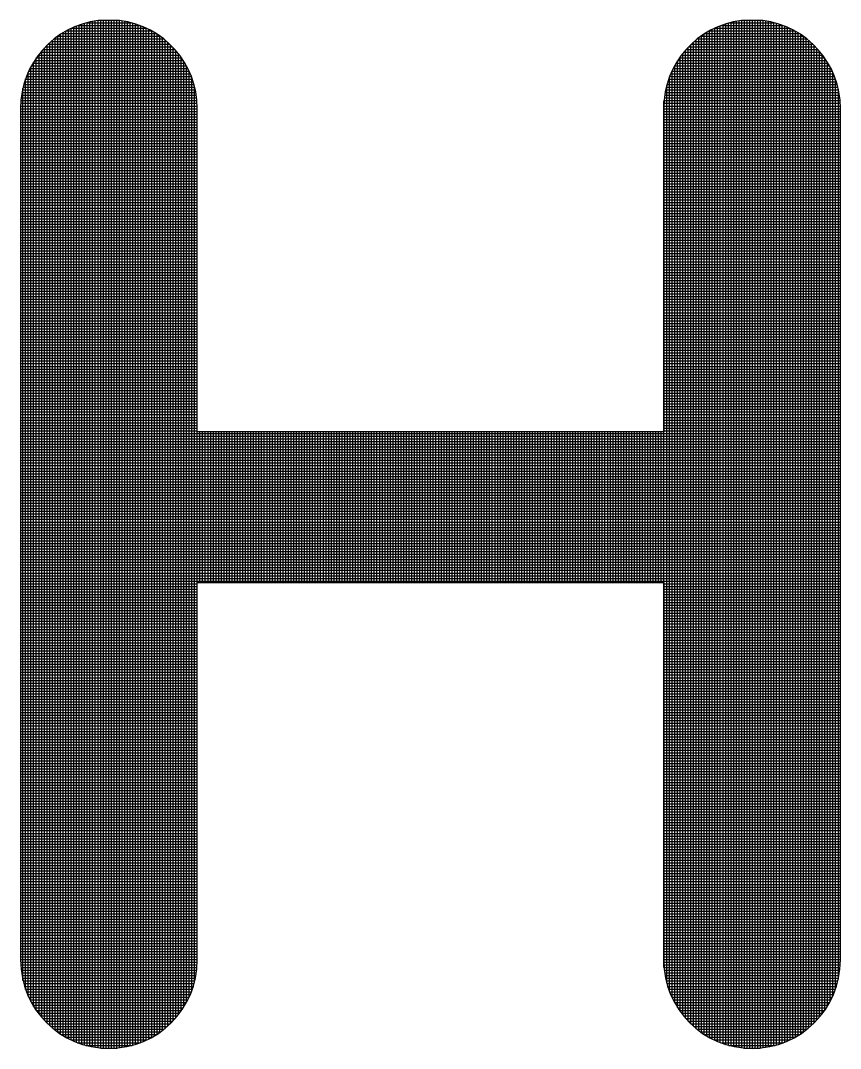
# Model space of a CAD drawing. Header units: inches. Extents: x 947 to 1788, y 0 to 594.
# Drawn here: x 1629.38 to 1634.68, y 99.49 to 106.14 of the extents above; entities that cross this region are included whole.
import ezdxf

# ---------------------------------------------------------------- set-up
doc = ezdxf.new("R2010")
doc.units = ezdxf.units.IN
doc.header["$MEASUREMENT"] = 0
doc.layers.add('BG ÇÑ±¹Áö¿ª³\xad¹æ±â¼úÁÖ½ÄÈ¸»ç CI', color=7, linetype='Continuous')

msp = doc.modelspace()

# ---------------------------------------------------------------- linework, layer by layer
at = {"layer": 'BG ÇÑ±¹Áö¿ª³\xad¹æ±â¼úÁÖ½ÄÈ¸»ç CI', "color": 242, "linetype": 'Continuous', "lineweight": 25, "true_color": 0xd51c29}
for p, q in [((1629.6862, 99.5488), (1629.6862, 106.0766)), ((1629.7036, 99.5403), (1629.7036, 106.0852)), ((1629.7063, 106.0865), (1630.1894, 106.0865)), ((1629.7209, 99.5324), (1629.7209, 106.093)), ((1629.7383, 99.5252), (1629.7383, 106.1002)), ((1629.7478, 106.1038), (1630.1479, 106.1038)), ((1629.7557, 99.5187), (1629.7557, 106.1067)), ((1629.773, 99.5128), (1629.773, 106.1126)), ((1629.7904, 99.5076), (1629.7904, 106.1178)), ((1629.8026, 106.1212), (1630.0932, 106.1212)), ((1629.8077, 99.5029), (1629.8077, 106.1225)), ((1629.8251, 99.4988), (1629.8251, 106.1266)), ((1629.8425, 99.4953), (1629.8425, 106.1302)), ((1629.8598, 99.4923), (1629.8598, 106.1331)), ((1629.8772, 99.4899), (1629.8772, 106.1356)), ((1630.017, 106.1358), (1629.8788, 106.1358)), ((1629.8946, 99.488), (1629.8946, 106.1358)), ((1629.9119, 99.4866), (1629.9119, 106.1358)), ((1629.9293, 99.4858), (1629.9293, 106.1358)), ((1629.9467, 99.4855), (1629.9467, 106.1358)), ((1629.964, 99.4857), (1629.964, 106.1358)), ((1629.9814, 99.4865), (1629.9814, 106.1358)), ((1629.9988, 99.4877), (1629.9988, 106.1358)), ((1630.0161, 99.4896), (1630.0161, 106.1358)), ((1630.0335, 99.4919), (1630.0335, 106.1335)), ((1630.0509, 99.4948), (1630.0509, 106.1306)), ((1630.0682, 99.4983), (1630.0682, 106.1272)), ((1630.0856, 99.5023), (1630.0856, 106.1231)), ((1630.1029, 99.5069), (1630.1029, 106.1185)), ((1630.1203, 99.5121), (1630.1203, 106.1133)), ((1630.1377, 99.5179), (1630.1377, 106.1076)), ((1630.155, 99.5243), (1630.155, 106.1011)), ((1630.1724, 99.5314), (1630.1724, 106.0941)), ((1630.1898, 99.5391), (1630.1898, 106.0863)), ((1630.2071, 99.5476), (1630.2071, 106.0779)), ((1633.8537, 99.5467), (1633.8537, 106.0787)), ((1633.8697, 106.0865), (1634.3528, 106.0865)), ((1633.871, 99.5383), (1633.871, 106.0871)), ((1633.8884, 99.5306), (1633.8884, 106.0948)), ((1633.9058, 99.5236), (1633.9058, 106.1018)), ((1633.9112, 106.1038), (1634.3113, 106.1038)), ((1633.9231, 99.5173), (1633.9231, 106.1082)), ((1633.9405, 99.5115), (1633.9405, 106.1139)), ((1633.9579, 99.5064), (1633.9579, 106.119)), ((1633.9659, 106.1212), (1634.2565, 106.1212)), ((1633.9752, 99.5019), (1633.9752, 106.1236)), ((1633.9926, 99.4979), (1633.9926, 106.1275)), ((1634.01, 99.4945), (1634.01, 106.1309)), ((1634.0273, 99.4917), (1634.0273, 106.1338)), ((1634.1803, 106.1358), (1634.0421, 106.1358)), ((1634.0447, 99.4894), (1634.0447, 106.1358)), ((1634.0621, 99.4876), (1634.0621, 106.1358)), ((1634.0794, 99.4864), (1634.0794, 106.1358)), ((1634.0968, 99.4857), (1634.0968, 106.1358)), ((1634.1141, 99.4855), (1634.1141, 106.1358)), ((1634.1315, 99.4858), (1634.1315, 106.1358)), ((1634.1489, 99.4867), (1634.1489, 106.1358)), ((1634.1662, 99.4881), (1634.1662, 106.1358)), ((1634.1836, 99.4901), (1634.1836, 106.1353)), ((1634.201, 99.4926), (1634.201, 106.1329)), ((1634.2183, 99.4956), (1634.2183, 106.1298)), ((1634.2357, 99.4992), (1634.2357, 106.1262)), ((1634.2531, 99.5033), (1634.2531, 106.1221)), ((1634.2704, 99.5081), (1634.2704, 106.1174)), ((1634.2878, 99.5134), (1634.2878, 106.112)), ((1634.3052, 99.5193), (1634.3052, 106.1061)), ((1634.3225, 99.5259), (1634.3225, 106.0995)), ((1634.3399, 99.5332), (1634.3399, 106.0923)), ((1634.3572, 99.5411), (1634.3572, 106.0844)), ((1634.3746, 99.5497), (1634.3746, 106.0757)), ((1629.582, 99.6177), (1629.582, 106.0077)), ((1629.5935, 106.017), (1630.3023, 106.017)), ((1629.5994, 99.6038), (1629.5994, 106.0216)), ((1629.6167, 106.0344), (1630.2791, 106.0344)), ((1629.6167, 99.591), (1629.6167, 106.0344)), ((1629.6341, 99.5792), (1629.6341, 106.0462)), ((1629.6427, 106.0517), (1630.2531, 106.0517)), ((1629.6515, 99.5682), (1629.6515, 106.0572)), ((1629.6688, 99.5581), (1629.6688, 106.0673)), ((1629.6721, 106.0691), (1630.2237, 106.0691)), ((1630.2245, 99.5568), (1630.2245, 106.0686)), ((1630.2419, 99.5668), (1630.2419, 106.0587)), ((1630.2592, 99.5776), (1630.2592, 106.0478)), ((1630.2766, 99.5893), (1630.2766, 106.0361)), ((1630.294, 99.602), (1630.294, 106.0234)), ((1630.3113, 99.6157), (1630.3113, 106.0097)), ((1633.7495, 99.6143), (1633.7495, 106.0111)), ((1633.7568, 106.017), (1634.4656, 106.017)), ((1633.7669, 99.6007), (1633.7669, 106.0247)), ((1633.78, 106.0344), (1634.4424, 106.0344)), ((1633.7842, 99.5881), (1633.7842, 106.0373)), ((1633.8016, 99.5765), (1633.8016, 106.0489)), ((1633.806, 106.0517), (1634.4164, 106.0517)), ((1633.8189, 99.5657), (1633.8189, 106.0597)), ((1633.8354, 106.0691), (1634.387, 106.0691)), ((1633.8363, 99.5558), (1633.8363, 106.0696)), ((1634.392, 99.5591), (1634.392, 106.0663)), ((1634.4093, 99.5693), (1634.4093, 106.0562)), ((1634.4267, 99.5803), (1634.4267, 106.0451)), ((1634.4441, 99.5922), (1634.4441, 106.0332)), ((1634.4614, 99.6052), (1634.4614, 106.0203)), ((1634.4788, 99.6192), (1634.4788, 106.0063)), ((1629.5126, 99.6863), (1629.5126, 105.9391)), ((1629.5199, 105.9476), (1630.3759, 105.9476)), ((1629.5299, 99.6669), (1629.5299, 105.9585)), ((1629.536, 105.9649), (1630.3598, 105.9649)), ((1629.5473, 99.6491), (1629.5473, 105.9763)), ((1629.5534, 105.9823), (1630.3423, 105.9823)), ((1629.5646, 99.6328), (1629.5646, 105.9927)), ((1629.5725, 105.9996), (1630.3232, 105.9996)), ((1630.3287, 99.6306), (1630.3287, 105.9948)), ((1630.346, 99.6467), (1630.346, 105.9787)), ((1630.3634, 99.6643), (1630.3634, 105.9611)), ((1630.3808, 99.6835), (1630.3808, 105.942)), ((1633.68, 99.6815), (1633.68, 105.9439)), ((1633.6832, 105.9476), (1634.5392, 105.9476)), ((1633.6974, 99.6625), (1633.6974, 105.9629)), ((1633.6993, 105.9649), (1634.5231, 105.9649)), ((1633.7148, 99.6451), (1633.7148, 105.9804)), ((1633.7168, 105.9823), (1634.5057, 105.9823)), ((1633.7321, 99.6291), (1633.7321, 105.9964)), ((1633.7359, 105.9996), (1634.4866, 105.9996)), ((1634.4962, 99.6343), (1634.4962, 105.9911)), ((1634.5135, 99.6508), (1634.5135, 105.9746)), ((1634.5309, 99.6687), (1634.5309, 105.9567)), ((1629.4671, 105.8781), (1630.4286, 105.8781)), ((1629.4778, 99.7314), (1629.4778, 105.894)), ((1629.4788, 105.8955), (1630.417, 105.8955)), ((1629.4914, 105.9128), (1630.4043, 105.9128)), ((1629.4952, 99.7077), (1629.4952, 105.9177)), ((1629.5051, 105.9302), (1630.3907, 105.9302)), ((1630.3981, 99.7046), (1630.3981, 105.9209)), ((1630.4155, 99.7279), (1630.4155, 105.8975)), ((1633.6279, 99.7513), (1633.6279, 105.8741)), ((1633.6305, 105.8781), (1634.592, 105.8781)), ((1633.6421, 105.8955), (1634.5803, 105.8955)), ((1633.6453, 99.7255), (1633.6453, 105.8999)), ((1633.6548, 105.9128), (1634.5677, 105.9128)), ((1633.6627, 99.7024), (1633.6627, 105.923)), ((1633.6684, 105.9302), (1634.554, 105.9302)), ((1634.5483, 99.6883), (1634.5483, 105.9371)), ((1634.5656, 99.7099), (1634.5656, 105.9155)), ((1634.583, 99.7338), (1634.583, 105.8916)), ((1629.4288, 105.8086), (1630.4669, 105.8086)), ((1629.4373, 105.826), (1630.4585, 105.826)), ((1629.4431, 99.7882), (1629.4431, 105.8372)), ((1629.4464, 105.8434), (1630.4493, 105.8434)), ((1629.4564, 105.8607), (1630.4394, 105.8607)), ((1629.4605, 99.7579), (1629.4605, 105.8675)), ((1630.4329, 99.754), (1630.4329, 105.8714)), ((1630.4502, 99.7837), (1630.4502, 105.8417)), ((1630.4676, 99.8182), (1630.4676, 105.8072)), ((1633.5922, 105.8086), (1634.6303, 105.8086)), ((1633.5932, 99.8146), (1633.5932, 105.8109)), ((1633.6006, 105.826), (1634.6218, 105.826)), ((1633.6098, 105.8434), (1634.6127, 105.8434)), ((1633.6106, 99.7806), (1633.6106, 105.8449)), ((1633.6197, 105.8607), (1634.6027, 105.8607)), ((1634.6003, 99.7607), (1634.6003, 105.8647)), ((1634.6177, 99.7914), (1634.6177, 105.834)), ((1629.4077, 105.7565), (1630.4881, 105.7565)), ((1629.4084, 99.867), (1629.4084, 105.7584)), ((1629.4141, 105.7739), (1630.4817, 105.7739)), ((1629.4211, 105.7913), (1630.4746, 105.7913)), ((1629.4257, 99.8236), (1629.4257, 105.8018)), ((1630.485, 99.8602), (1630.485, 105.7652)), ((1633.571, 105.7565), (1634.6514, 105.7565)), ((1633.5758, 99.8557), (1633.5758, 105.7698)), ((1633.5774, 105.7739), (1634.645, 105.7739)), ((1633.5845, 105.7913), (1634.638, 105.7913)), ((1634.6351, 99.8275), (1634.6351, 105.798)), ((1634.6524, 99.8719), (1634.6524, 105.7535)), ((1629.3882, 105.6871), (1630.5075, 105.6871)), ((1629.391, 99.9261), (1629.391, 105.6994)), ((1629.3922, 105.7045), (1630.5035, 105.7045)), ((1629.3968, 105.7218), (1630.499, 105.7218)), ((1629.4019, 105.7392), (1630.4938, 105.7392)), ((1630.5023, 99.9161), (1630.5023, 105.7093)), ((1633.5516, 105.6871), (1634.6709, 105.6871)), ((1633.5556, 105.7045), (1634.6669, 105.7045)), ((1633.5585, 99.9096), (1633.5585, 105.7158)), ((1633.5601, 105.7218), (1634.6623, 105.7218)), ((1633.5653, 105.7392), (1634.6572, 105.7392)), ((1634.6698, 99.9335), (1634.6698, 105.6919)), ((1629.3778, 105.6176), (1630.5179, 105.6176)), ((1629.3796, 105.635), (1630.5161, 105.635)), ((1629.3819, 105.6524), (1630.5138, 105.6524)), ((1629.3848, 105.6697), (1630.511, 105.6697)), ((1633.5411, 100.0084), (1633.5411, 105.6171)), ((1633.5412, 105.6176), (1634.6813, 105.6176)), ((1633.543, 105.635), (1634.6795, 105.635)), ((1633.5453, 105.6524), (1634.6772, 105.6524)), ((1633.5482, 105.6697), (1634.6743, 105.6697)), ((1629.3757, 105.5677), (1629.3757, 100.0577)), ((1629.3757, 105.5655), (1630.5201, 105.5655)), ((1629.3757, 105.5482), (1630.5201, 105.5482)), ((1629.3759, 105.5829), (1630.5199, 105.5829)), ((1629.3766, 105.6003), (1630.5192, 105.6003)), ((1630.5197, 100.0357), (1630.5197, 105.5898)), ((1630.5201, 103.4746), (1630.5201, 105.5677)), ((1633.539, 105.5677), (1633.539, 103.4746)), ((1633.539, 105.5655), (1634.6834, 105.5655)), ((1633.539, 105.5482), (1634.6834, 105.5482)), ((1633.5392, 105.5829), (1634.6832, 105.5829)), ((1633.5399, 105.6003), (1634.6825, 105.6003)), ((1634.6834, 100.0577), (1634.6834, 105.5677)), ((1629.3757, 105.5308), (1630.5201, 105.5308)), ((1629.3757, 105.5134), (1630.5201, 105.5134)), ((1629.3757, 105.4961), (1630.5201, 105.4961)), ((1629.3757, 105.4787), (1630.5201, 105.4787)), ((1633.539, 105.5308), (1634.6834, 105.5308)), ((1633.539, 105.5134), (1634.6834, 105.5134)), ((1633.539, 105.4961), (1634.6834, 105.4961)), ((1633.539, 105.4787), (1634.6834, 105.4787)), ((1629.3757, 105.4613), (1630.5201, 105.4613)), ((1629.3757, 105.444), (1630.5201, 105.444)), ((1629.3757, 105.4266), (1630.5201, 105.4266)), ((1629.3757, 105.4093), (1630.5201, 105.4093)), ((1633.539, 105.4613), (1634.6834, 105.4613)), ((1633.539, 105.444), (1634.6834, 105.444)), ((1633.539, 105.4266), (1634.6834, 105.4266)), ((1633.539, 105.4093), (1634.6834, 105.4093)), ((1629.3757, 105.3919), (1630.5201, 105.3919)), ((1629.3757, 105.3745), (1630.5201, 105.3745)), ((1629.3757, 105.3572), (1630.5201, 105.3572)), ((1633.539, 105.3919), (1634.6834, 105.3919)), ((1633.539, 105.3745), (1634.6834, 105.3745)), ((1633.539, 105.3572), (1634.6834, 105.3572)), ((1629.3757, 105.3398), (1630.5201, 105.3398)), ((1629.3757, 105.3224), (1630.5201, 105.3224)), ((1629.3757, 105.3051), (1630.5201, 105.3051)), ((1629.3757, 105.2877), (1630.5201, 105.2877)), ((1633.539, 105.3398), (1634.6834, 105.3398)), ((1633.539, 105.3224), (1634.6834, 105.3224)), ((1633.539, 105.3051), (1634.6834, 105.3051)), ((1633.539, 105.2877), (1634.6834, 105.2877)), ((1629.3757, 105.2703), (1630.5201, 105.2703)), ((1629.3757, 105.253), (1630.5201, 105.253)), ((1629.3757, 105.2356), (1630.5201, 105.2356)), ((1629.3757, 105.2182), (1630.5201, 105.2182)), ((1633.539, 105.2703), (1634.6834, 105.2703)), ((1633.539, 105.253), (1634.6834, 105.253)), ((1633.539, 105.2356), (1634.6834, 105.2356)), ((1633.539, 105.2182), (1634.6834, 105.2182)), ((1629.3757, 105.2009), (1630.5201, 105.2009)), ((1629.3757, 105.1835), (1630.5201, 105.1835)), ((1629.3757, 105.1662), (1630.5201, 105.1662)), ((1629.3757, 105.1488), (1630.5201, 105.1488)), ((1633.539, 105.2009), (1634.6834, 105.2009)), ((1633.539, 105.1835), (1634.6834, 105.1835)), ((1633.539, 105.1662), (1634.6834, 105.1662)), ((1633.539, 105.1488), (1634.6834, 105.1488)), ((1629.3757, 105.1314), (1630.5201, 105.1314)), ((1629.3757, 105.1141), (1630.5201, 105.1141)), ((1629.3757, 105.0967), (1630.5201, 105.0967)), ((1629.3757, 105.0793), (1630.5201, 105.0793)), ((1633.539, 105.1314), (1634.6834, 105.1314)), ((1633.539, 105.1141), (1634.6834, 105.1141)), ((1633.539, 105.0967), (1634.6834, 105.0967)), ((1633.539, 105.0793), (1634.6834, 105.0793)), ((1629.3757, 105.062), (1630.5201, 105.062)), ((1629.3757, 105.0446), (1630.5201, 105.0446)), ((1629.3757, 105.0272), (1630.5201, 105.0272)), ((1629.3757, 105.0099), (1630.5201, 105.0099)), ((1633.539, 105.062), (1634.6834, 105.062)), ((1633.539, 105.0446), (1634.6834, 105.0446)), ((1633.539, 105.0272), (1634.6834, 105.0272)), ((1633.539, 105.0099), (1634.6834, 105.0099)), ((1629.3757, 104.9925), (1630.5201, 104.9925)), ((1629.3757, 104.9751), (1630.5201, 104.9751)), ((1629.3757, 104.9578), (1630.5201, 104.9578)), ((1633.539, 104.9925), (1634.6834, 104.9925)), ((1633.539, 104.9751), (1634.6834, 104.9751)), ((1633.539, 104.9578), (1634.6834, 104.9578)), ((1629.3757, 104.9404), (1630.5201, 104.9404)), ((1629.3757, 104.923), (1630.5201, 104.923)), ((1629.3757, 104.9057), (1630.5201, 104.9057)), ((1629.3757, 104.8883), (1630.5201, 104.8883)), ((1633.539, 104.9404), (1634.6834, 104.9404)), ((1633.539, 104.923), (1634.6834, 104.923)), ((1633.539, 104.9057), (1634.6834, 104.9057)), ((1633.539, 104.8883), (1634.6834, 104.8883)), ((1629.3757, 104.871), (1630.5201, 104.871)), ((1629.3757, 104.8536), (1630.5201, 104.8536)), ((1629.3757, 104.8362), (1630.5201, 104.8362)), ((1629.3757, 104.8189), (1630.5201, 104.8189)), ((1633.539, 104.871), (1634.6834, 104.871)), ((1633.539, 104.8536), (1634.6834, 104.8536)), ((1633.539, 104.8362), (1634.6834, 104.8362)), ((1633.539, 104.8189), (1634.6834, 104.8189)), ((1629.3757, 104.8015), (1630.5201, 104.8015)), ((1629.3757, 104.7841), (1630.5201, 104.7841)), ((1629.3757, 104.7668), (1630.5201, 104.7668)), ((1629.3757, 104.7494), (1630.5201, 104.7494)), ((1633.539, 104.8015), (1634.6834, 104.8015)), ((1633.539, 104.7841), (1634.6834, 104.7841)), ((1633.539, 104.7668), (1634.6834, 104.7668)), ((1633.539, 104.7494), (1634.6834, 104.7494)), ((1629.3757, 104.732), (1630.5201, 104.732)), ((1629.3757, 104.7147), (1630.5201, 104.7147)), ((1629.3757, 104.6973), (1630.5201, 104.6973)), ((1629.3757, 104.6799), (1630.5201, 104.6799)), ((1633.539, 104.732), (1634.6834, 104.732)), ((1633.539, 104.7147), (1634.6834, 104.7147)), ((1633.539, 104.6973), (1634.6834, 104.6973)), ((1633.539, 104.6799), (1634.6834, 104.6799)), ((1629.3757, 104.6626), (1630.5201, 104.6626)), ((1629.3757, 104.6452), (1630.5201, 104.6452)), ((1629.3757, 104.6279), (1630.5201, 104.6279)), ((1629.3757, 104.6105), (1630.5201, 104.6105)), ((1633.539, 104.6626), (1634.6834, 104.6626)), ((1633.539, 104.6452), (1634.6834, 104.6452)), ((1633.539, 104.6279), (1634.6834, 104.6279)), ((1633.539, 104.6105), (1634.6834, 104.6105)), ((1629.3757, 104.5931), (1630.5201, 104.5931)), ((1629.3757, 104.5758), (1630.5201, 104.5758)), ((1629.3757, 104.5584), (1630.5201, 104.5584)), ((1633.539, 104.5931), (1634.6834, 104.5931)), ((1633.539, 104.5758), (1634.6834, 104.5758)), ((1633.539, 104.5584), (1634.6834, 104.5584)), ((1629.3757, 104.541), (1630.5201, 104.541)), ((1629.3757, 104.5237), (1630.5201, 104.5237)), ((1629.3757, 104.5063), (1630.5201, 104.5063)), ((1629.3757, 104.4889), (1630.5201, 104.4889)), ((1633.539, 104.541), (1634.6834, 104.541)), ((1633.539, 104.5237), (1634.6834, 104.5237)), ((1633.539, 104.5063), (1634.6834, 104.5063)), ((1633.539, 104.4889), (1634.6834, 104.4889)), ((1629.3757, 104.4716), (1630.5201, 104.4716)), ((1629.3757, 104.4542), (1630.5201, 104.4542)), ((1629.3757, 104.4368), (1630.5201, 104.4368)), ((1629.3757, 104.4195), (1630.5201, 104.4195)), ((1633.539, 104.4716), (1634.6834, 104.4716)), ((1633.539, 104.4542), (1634.6834, 104.4542)), ((1633.539, 104.4368), (1634.6834, 104.4368)), ((1633.539, 104.4195), (1634.6834, 104.4195)), ((1629.3757, 104.4021), (1630.5201, 104.4021)), ((1629.3757, 104.3847), (1630.5201, 104.3847)), ((1629.3757, 104.3674), (1630.5201, 104.3674)), ((1629.3757, 104.35), (1630.5201, 104.35)), ((1633.539, 104.4021), (1634.6834, 104.4021)), ((1633.539, 104.3847), (1634.6834, 104.3847)), ((1633.539, 104.3674), (1634.6834, 104.3674)), ((1633.539, 104.35), (1634.6834, 104.35)), ((1629.3757, 104.3327), (1630.5201, 104.3327)), ((1629.3757, 104.3153), (1630.5201, 104.3153)), ((1629.3757, 104.2979), (1630.5201, 104.2979)), ((1629.3757, 104.2806), (1630.5201, 104.2806)), ((1633.539, 104.3327), (1634.6834, 104.3327)), ((1633.539, 104.3153), (1634.6834, 104.3153)), ((1633.539, 104.2979), (1634.6834, 104.2979)), ((1633.539, 104.2806), (1634.6834, 104.2806)), ((1629.3757, 104.2632), (1630.5201, 104.2632)), ((1629.3757, 104.2458), (1630.5201, 104.2458)), ((1629.3757, 104.2285), (1630.5201, 104.2285)), ((1629.3757, 104.2111), (1630.5201, 104.2111)), ((1633.539, 104.2632), (1634.6834, 104.2632)), ((1633.539, 104.2458), (1634.6834, 104.2458)), ((1633.539, 104.2285), (1634.6834, 104.2285)), ((1633.539, 104.2111), (1634.6834, 104.2111)), ((1629.3757, 104.1937), (1630.5201, 104.1937)), ((1629.3757, 104.1764), (1630.5201, 104.1764)), ((1629.3757, 104.159), (1630.5201, 104.159)), ((1633.539, 104.1937), (1634.6834, 104.1937)), ((1633.539, 104.1764), (1634.6834, 104.1764)), ((1633.539, 104.159), (1634.6834, 104.159)), ((1629.3757, 104.1416), (1630.5201, 104.1416)), ((1629.3757, 104.1243), (1630.5201, 104.1243)), ((1629.3757, 104.1069), (1630.5201, 104.1069)), ((1629.3757, 104.0896), (1630.5201, 104.0896)), ((1633.539, 104.1416), (1634.6834, 104.1416)), ((1633.539, 104.1243), (1634.6834, 104.1243)), ((1633.539, 104.1069), (1634.6834, 104.1069)), ((1633.539, 104.0896), (1634.6834, 104.0896)), ((1629.3757, 104.0722), (1630.5201, 104.0722)), ((1629.3757, 104.0548), (1630.5201, 104.0548)), ((1629.3757, 104.0375), (1630.5201, 104.0375)), ((1629.3757, 104.0201), (1630.5201, 104.0201)), ((1633.539, 104.0722), (1634.6834, 104.0722)), ((1633.539, 104.0548), (1634.6834, 104.0548)), ((1633.539, 104.0375), (1634.6834, 104.0375)), ((1633.539, 104.0201), (1634.6834, 104.0201)), ((1629.3757, 104.0027), (1630.5201, 104.0027)), ((1629.3757, 103.9854), (1630.5201, 103.9854)), ((1629.3757, 103.968), (1630.5201, 103.968)), ((1629.3757, 103.9506), (1630.5201, 103.9506)), ((1633.539, 104.0027), (1634.6834, 104.0027)), ((1633.539, 103.9854), (1634.6834, 103.9854)), ((1633.539, 103.968), (1634.6834, 103.968)), ((1633.539, 103.9506), (1634.6834, 103.9506)), ((1629.3757, 103.9333), (1630.5201, 103.9333)), ((1629.3757, 103.9159), (1630.5201, 103.9159)), ((1629.3757, 103.8985), (1630.5201, 103.8985)), ((1629.3757, 103.8812), (1630.5201, 103.8812)), ((1633.539, 103.9333), (1634.6834, 103.9333)), ((1633.539, 103.9159), (1634.6834, 103.9159)), ((1633.539, 103.8985), (1634.6834, 103.8985)), ((1633.539, 103.8812), (1634.6834, 103.8812)), ((1629.3757, 103.8638), (1630.5201, 103.8638)), ((1629.3757, 103.8465), (1630.5201, 103.8465)), ((1629.3757, 103.8291), (1630.5201, 103.8291)), ((1629.3757, 103.8117), (1630.5201, 103.8117)), ((1633.539, 103.8638), (1634.6834, 103.8638)), ((1633.539, 103.8465), (1634.6834, 103.8465)), ((1633.539, 103.8291), (1634.6834, 103.8291)), ((1633.539, 103.8117), (1634.6834, 103.8117)), ((1629.3757, 103.7944), (1630.5201, 103.7944)), ((1629.3757, 103.777), (1630.5201, 103.777)), ((1629.3757, 103.7596), (1630.5201, 103.7596)), ((1633.539, 103.7944), (1634.6834, 103.7944)), ((1633.539, 103.777), (1634.6834, 103.777)), ((1633.539, 103.7596), (1634.6834, 103.7596)), ((1629.3757, 103.7423), (1630.5201, 103.7423)), ((1629.3757, 103.7249), (1630.5201, 103.7249)), ((1629.3757, 103.7075), (1630.5201, 103.7075)), ((1629.3757, 103.6902), (1630.5201, 103.6902)), ((1633.539, 103.7423), (1634.6834, 103.7423)), ((1633.539, 103.7249), (1634.6834, 103.7249)), ((1633.539, 103.7075), (1634.6834, 103.7075)), ((1633.539, 103.6902), (1634.6834, 103.6902)), ((1629.3757, 103.6728), (1630.5201, 103.6728)), ((1629.3757, 103.6554), (1630.5201, 103.6554)), ((1629.3757, 103.6381), (1630.5201, 103.6381)), ((1629.3757, 103.6207), (1630.5201, 103.6207)), ((1633.539, 103.6728), (1634.6834, 103.6728)), ((1633.539, 103.6554), (1634.6834, 103.6554)), ((1633.539, 103.6381), (1634.6834, 103.6381)), ((1633.539, 103.6207), (1634.6834, 103.6207)), ((1629.3757, 103.6033), (1630.5201, 103.6033)), ((1629.3757, 103.586), (1630.5201, 103.586)), ((1629.3757, 103.5686), (1630.5201, 103.5686)), ((1629.3757, 103.5513), (1630.5201, 103.5513)), ((1633.539, 103.6033), (1634.6834, 103.6033)), ((1633.539, 103.586), (1634.6834, 103.586)), ((1633.539, 103.5686), (1634.6834, 103.5686)), ((1633.539, 103.5513), (1634.6834, 103.5513)), ((1629.3757, 103.5339), (1630.5201, 103.5339)), ((1629.3757, 103.5165), (1630.5201, 103.5165)), ((1629.3757, 103.4992), (1630.5201, 103.4992)), ((1629.3757, 103.4818), (1630.5201, 103.4818)), ((1633.539, 103.5339), (1634.6834, 103.5339)), ((1633.539, 103.5165), (1634.6834, 103.5165)), ((1633.539, 103.4992), (1634.6834, 103.4992)), ((1633.539, 103.4818), (1634.6834, 103.4818)), ((1629.3757, 103.4644), (1634.6834, 103.4644)), ((1629.3757, 103.4471), (1634.6834, 103.4471)), ((1629.3757, 103.4297), (1634.6834, 103.4297)), ((1629.3757, 103.4123), (1634.6834, 103.4123)), ((1633.539, 103.4746), (1630.5201, 103.4746)), ((1630.5371, 102.4993), (1630.5371, 103.4746)), ((1630.5544, 102.4993), (1630.5544, 103.4746)), ((1630.5718, 102.4993), (1630.5718, 103.4746)), ((1630.5892, 102.4993), (1630.5892, 103.4746)), ((1630.6065, 102.4993), (1630.6065, 103.4746)), ((1630.6239, 102.4993), (1630.6239, 103.4746)), ((1630.6412, 102.4993), (1630.6412, 103.4746)), ((1630.6586, 102.4993), (1630.6586, 103.4746)), ((1630.676, 102.4993), (1630.676, 103.4746)), ((1630.6933, 102.4993), (1630.6933, 103.4746)), ((1630.7107, 102.4993), (1630.7107, 103.4746)), ((1630.7281, 102.4993), (1630.7281, 103.4746)), ((1630.7454, 102.4993), (1630.7454, 103.4746)), ((1630.7628, 102.4993), (1630.7628, 103.4746)), ((1630.7802, 102.4993), (1630.7802, 103.4746)), ((1630.7975, 102.4993), (1630.7975, 103.4746)), ((1630.8149, 102.4993), (1630.8149, 103.4746)), ((1630.8323, 102.4993), (1630.8323, 103.4746)), ((1630.8496, 102.4993), (1630.8496, 103.4746)), ((1630.867, 102.4993), (1630.867, 103.4746)), ((1630.8843, 102.4993), (1630.8843, 103.4746)), ((1630.9017, 102.4993), (1630.9017, 103.4746)), ((1630.9191, 102.4993), (1630.9191, 103.4746)), ((1630.9364, 102.4993), (1630.9364, 103.4746)), ((1630.9538, 102.4993), (1630.9538, 103.4746)), ((1630.9712, 102.4993), (1630.9712, 103.4746)), ((1630.9885, 102.4993), (1630.9885, 103.4746)), ((1631.0059, 102.4993), (1631.0059, 103.4746)), ((1631.0233, 102.4993), (1631.0233, 103.4746)), ((1631.0406, 102.4993), (1631.0406, 103.4746)), ((1631.058, 102.4993), (1631.058, 103.4746)), ((1631.0754, 102.4993), (1631.0754, 103.4746)), ((1631.0927, 102.4993), (1631.0927, 103.4746)), ((1631.1101, 102.4993), (1631.1101, 103.4746)), ((1631.1275, 102.4993), (1631.1275, 103.4746)), ((1631.1448, 102.4993), (1631.1448, 103.4746)), ((1631.1622, 102.4993), (1631.1622, 103.4746)), ((1631.1795, 102.4993), (1631.1795, 103.4746)), ((1631.1969, 102.4993), (1631.1969, 103.4746)), ((1631.2143, 102.4993), (1631.2143, 103.4746)), ((1631.2316, 102.4993), (1631.2316, 103.4746)), ((1631.249, 102.4993), (1631.249, 103.4746)), ((1631.2664, 102.4993), (1631.2664, 103.4746)), ((1631.2837, 102.4993), (1631.2837, 103.4746)), ((1631.3011, 102.4993), (1631.3011, 103.4746)), ((1631.3185, 102.4993), (1631.3185, 103.4746)), ((1631.3358, 102.4993), (1631.3358, 103.4746)), ((1631.3532, 102.4993), (1631.3532, 103.4746)), ((1631.3706, 102.4993), (1631.3706, 103.4746)), ((1631.3879, 102.4993), (1631.3879, 103.4746)), ((1631.4053, 102.4993), (1631.4053, 103.4746)), ((1631.4226, 102.4993), (1631.4226, 103.4746)), ((1631.44, 102.4993), (1631.44, 103.4746)), ((1631.4574, 102.4993), (1631.4574, 103.4746)), ((1631.4747, 102.4993), (1631.4747, 103.4746)), ((1631.4921, 102.4993), (1631.4921, 103.4746)), ((1631.5095, 102.4993), (1631.5095, 103.4746)), ((1631.5268, 102.4993), (1631.5268, 103.4746)), ((1631.5442, 102.4993), (1631.5442, 103.4746)), ((1631.5616, 102.4993), (1631.5616, 103.4746)), ((1631.5789, 102.4993), (1631.5789, 103.4746)), ((1631.5963, 102.4993), (1631.5963, 103.4746)), ((1631.6137, 102.4993), (1631.6137, 103.4746)), ((1631.631, 102.4993), (1631.631, 103.4746)), ((1631.6484, 102.4993), (1631.6484, 103.4746)), ((1631.6657, 102.4993), (1631.6657, 103.4746)), ((1631.6831, 102.4993), (1631.6831, 103.4746)), ((1631.7005, 102.4993), (1631.7005, 103.4746)), ((1631.7178, 102.4993), (1631.7178, 103.4746)), ((1631.7352, 102.4993), (1631.7352, 103.4746)), ((1631.7526, 102.4993), (1631.7526, 103.4746)), ((1631.7699, 102.4993), (1631.7699, 103.4746)), ((1631.7873, 102.4993), (1631.7873, 103.4746)), ((1631.8047, 102.4993), (1631.8047, 103.4746)), ((1631.822, 102.4993), (1631.822, 103.4746)), ((1631.8394, 102.4993), (1631.8394, 103.4746)), ((1631.8568, 102.4993), (1631.8568, 103.4746)), ((1631.8741, 102.4993), (1631.8741, 103.4746)), ((1631.8915, 102.4993), (1631.8915, 103.4746)), ((1631.9089, 102.4993), (1631.9089, 103.4746)), ((1631.9262, 102.4993), (1631.9262, 103.4746)), ((1631.9436, 102.4993), (1631.9436, 103.4746)), ((1631.9609, 102.4993), (1631.9609, 103.4746)), ((1631.9783, 102.4993), (1631.9783, 103.4746)), ((1631.9957, 102.4993), (1631.9957, 103.4746)), ((1632.013, 102.4993), (1632.013, 103.4746)), ((1632.0304, 102.4993), (1632.0304, 103.4746)), ((1632.0478, 102.4993), (1632.0478, 103.4746)), ((1632.0651, 102.4993), (1632.0651, 103.4746)), ((1632.0825, 102.4993), (1632.0825, 103.4746)), ((1632.0999, 102.4993), (1632.0999, 103.4746)), ((1632.1172, 102.4993), (1632.1172, 103.4746)), ((1632.1346, 102.4993), (1632.1346, 103.4746)), ((1632.152, 102.4993), (1632.152, 103.4746)), ((1632.1693, 102.4993), (1632.1693, 103.4746)), ((1632.1867, 102.4993), (1632.1867, 103.4746)), ((1632.204, 102.4993), (1632.204, 103.4746)), ((1632.2214, 102.4993), (1632.2214, 103.4746)), ((1632.2388, 102.4993), (1632.2388, 103.4746)), ((1632.2561, 102.4993), (1632.2561, 103.4746)), ((1632.2735, 102.4993), (1632.2735, 103.4746)), ((1632.2909, 102.4993), (1632.2909, 103.4746)), ((1632.3082, 102.4993), (1632.3082, 103.4746)), ((1632.3256, 102.4993), (1632.3256, 103.4746)), ((1632.343, 102.4993), (1632.343, 103.4746)), ((1632.3603, 102.4993), (1632.3603, 103.4746)), ((1632.3777, 102.4993), (1632.3777, 103.4746)), ((1632.3951, 102.4993), (1632.3951, 103.4746)), ((1632.4124, 102.4993), (1632.4124, 103.4746)), ((1632.4298, 102.4993), (1632.4298, 103.4746)), ((1632.4472, 102.4993), (1632.4472, 103.4746)), ((1632.4645, 102.4993), (1632.4645, 103.4746)), ((1632.4819, 102.4993), (1632.4819, 103.4746)), ((1632.4992, 102.4993), (1632.4992, 103.4746)), ((1632.5166, 102.4993), (1632.5166, 103.4746)), ((1632.534, 102.4993), (1632.534, 103.4746)), ((1632.5513, 102.4993), (1632.5513, 103.4746)), ((1632.5687, 102.4993), (1632.5687, 103.4746)), ((1632.5861, 102.4993), (1632.5861, 103.4746)), ((1632.6034, 102.4993), (1632.6034, 103.4746)), ((1632.6208, 102.4993), (1632.6208, 103.4746)), ((1632.6382, 102.4993), (1632.6382, 103.4746)), ((1632.6555, 102.4993), (1632.6555, 103.4746)), ((1632.6729, 102.4993), (1632.6729, 103.4746)), ((1632.6903, 102.4993), (1632.6903, 103.4746)), ((1632.7076, 102.4993), (1632.7076, 103.4746)), ((1632.725, 102.4993), (1632.725, 103.4746)), ((1632.7423, 102.4993), (1632.7423, 103.4746)), ((1632.7597, 102.4993), (1632.7597, 103.4746)), ((1632.7771, 102.4993), (1632.7771, 103.4746)), ((1632.7944, 102.4993), (1632.7944, 103.4746)), ((1632.8118, 102.4993), (1632.8118, 103.4746)), ((1632.8292, 102.4993), (1632.8292, 103.4746)), ((1632.8465, 102.4993), (1632.8465, 103.4746)), ((1632.8639, 102.4993), (1632.8639, 103.4746)), ((1632.8813, 102.4993), (1632.8813, 103.4746)), ((1632.8986, 102.4993), (1632.8986, 103.4746)), ((1632.916, 102.4993), (1632.916, 103.4746)), ((1632.9334, 102.4993), (1632.9334, 103.4746)), ((1632.9507, 102.4993), (1632.9507, 103.4746)), ((1632.9681, 102.4993), (1632.9681, 103.4746)), ((1632.9855, 102.4993), (1632.9855, 103.4746)), ((1633.0028, 102.4993), (1633.0028, 103.4746)), ((1633.0202, 102.4993), (1633.0202, 103.4746)), ((1633.0375, 102.4993), (1633.0375, 103.4746)), ((1633.0549, 102.4993), (1633.0549, 103.4746)), ((1633.0723, 102.4993), (1633.0723, 103.4746)), ((1633.0896, 102.4993), (1633.0896, 103.4746)), ((1633.107, 102.4993), (1633.107, 103.4746)), ((1633.1244, 102.4993), (1633.1244, 103.4746)), ((1633.1417, 102.4993), (1633.1417, 103.4746)), ((1633.1591, 102.4993), (1633.1591, 103.4746)), ((1633.1765, 102.4993), (1633.1765, 103.4746)), ((1633.1938, 102.4993), (1633.1938, 103.4746)), ((1633.2112, 102.4993), (1633.2112, 103.4746)), ((1633.2286, 102.4993), (1633.2286, 103.4746)), ((1633.2459, 102.4993), (1633.2459, 103.4746)), ((1633.2633, 102.4993), (1633.2633, 103.4746)), ((1633.2806, 102.4993), (1633.2806, 103.4746)), ((1633.298, 102.4993), (1633.298, 103.4746)), ((1633.3154, 102.4993), (1633.3154, 103.4746)), ((1633.3327, 102.4993), (1633.3327, 103.4746)), ((1633.3501, 102.4993), (1633.3501, 103.4746)), ((1633.3675, 102.4993), (1633.3675, 103.4746)), ((1633.3848, 102.4993), (1633.3848, 103.4746)), ((1633.4022, 102.4993), (1633.4022, 103.4746)), ((1633.4196, 102.4993), (1633.4196, 103.4746)), ((1633.4369, 102.4993), (1633.4369, 103.4746)), ((1633.4543, 102.4993), (1633.4543, 103.4746)), ((1633.4717, 102.4993), (1633.4717, 103.4746)), ((1633.489, 102.4993), (1633.489, 103.4746)), ((1633.5064, 102.4993), (1633.5064, 103.4746)), ((1633.5238, 102.4993), (1633.5238, 103.4746)), ((1629.3757, 103.395), (1634.6834, 103.395)), ((1629.3757, 103.3776), (1634.6834, 103.3776)), ((1629.3757, 103.3602), (1634.6834, 103.3602)), ((1629.3757, 103.3429), (1634.6834, 103.3429)), ((1629.3757, 103.3255), (1634.6834, 103.3255)), ((1629.3757, 103.3082), (1634.6834, 103.3082)), ((1629.3757, 103.2908), (1634.6834, 103.2908)), ((1629.3757, 103.2734), (1634.6834, 103.2734)), ((1629.3757, 103.2561), (1634.6834, 103.2561)), ((1629.3757, 103.2387), (1634.6834, 103.2387)), ((1629.3757, 103.2213), (1634.6834, 103.2213)), ((1629.3757, 103.204), (1634.6834, 103.204)), ((1629.3757, 103.1866), (1634.6834, 103.1866)), ((1629.3757, 103.1692), (1634.6834, 103.1692)), ((1629.3757, 103.1519), (1634.6834, 103.1519)), ((1629.3757, 103.1345), (1634.6834, 103.1345)), ((1629.3757, 103.1171), (1634.6834, 103.1171)), ((1629.3757, 103.0998), (1634.6834, 103.0998)), ((1629.3757, 103.0824), (1634.6834, 103.0824)), ((1629.3757, 103.065), (1634.6834, 103.065)), ((1629.3757, 103.0477), (1634.6834, 103.0477)), ((1629.3757, 103.0303), (1634.6834, 103.0303)), ((1629.3757, 103.013), (1634.6834, 103.013)), ((1629.3757, 102.9956), (1634.6834, 102.9956)), ((1629.3757, 102.9782), (1634.6834, 102.9782)), ((1629.3757, 102.9609), (1634.6834, 102.9609)), ((1629.3757, 102.9435), (1634.6834, 102.9435)), ((1629.3757, 102.9261), (1634.6834, 102.9261)), ((1629.3757, 102.9088), (1634.6834, 102.9088)), ((1629.3757, 102.8914), (1634.6834, 102.8914)), ((1629.3757, 102.874), (1634.6834, 102.874)), ((1629.3757, 102.8567), (1634.6834, 102.8567)), ((1629.3757, 102.8393), (1634.6834, 102.8393)), ((1629.3757, 102.8219), (1634.6834, 102.8219)), ((1629.3757, 102.8046), (1634.6834, 102.8046)), ((1629.3757, 102.7872), (1634.6834, 102.7872)), ((1629.3757, 102.7699), (1634.6834, 102.7699)), ((1629.3757, 102.7525), (1634.6834, 102.7525)), ((1629.3757, 102.7351), (1634.6834, 102.7351)), ((1629.3757, 102.7178), (1634.6834, 102.7178)), ((1629.3757, 102.7004), (1634.6834, 102.7004)), ((1629.3757, 102.683), (1634.6834, 102.683)), ((1629.3757, 102.6657), (1634.6834, 102.6657)), ((1629.3757, 102.6483), (1634.6834, 102.6483)), ((1629.3757, 102.6309), (1634.6834, 102.6309)), ((1629.3757, 102.6136), (1634.6834, 102.6136)), ((1629.3757, 102.5962), (1634.6834, 102.5962)), ((1629.3757, 102.5788), (1634.6834, 102.5788)), ((1629.3757, 102.5615), (1634.6834, 102.5615)), ((1629.3757, 102.5441), (1634.6834, 102.5441)), ((1629.3757, 102.5267), (1634.6834, 102.5267)), ((1629.3757, 102.5094), (1634.6834, 102.5094)), ((1629.3757, 102.492), (1630.5201, 102.492)), ((1630.5201, 100.0577), (1630.5201, 102.4993)), ((1630.5201, 102.4993), (1633.539, 102.4993)), ((1633.539, 102.4993), (1633.539, 100.0577)), ((1633.539, 102.492), (1634.6834, 102.492)), ((1629.3757, 102.4747), (1630.5201, 102.4747)), ((1629.3757, 102.4573), (1630.5201, 102.4573)), ((1629.3757, 102.4399), (1630.5201, 102.4399)), ((1629.3757, 102.4226), (1630.5201, 102.4226)), ((1633.539, 102.4747), (1634.6834, 102.4747)), ((1633.539, 102.4573), (1634.6834, 102.4573)), ((1633.539, 102.4399), (1634.6834, 102.4399)), ((1633.539, 102.4226), (1634.6834, 102.4226)), ((1629.3757, 102.4052), (1630.5201, 102.4052)), ((1629.3757, 102.3878), (1630.5201, 102.3878)), ((1629.3757, 102.3705), (1630.5201, 102.3705)), ((1629.3757, 102.3531), (1630.5201, 102.3531)), ((1633.539, 102.4052), (1634.6834, 102.4052)), ((1633.539, 102.3878), (1634.6834, 102.3878)), ((1633.539, 102.3705), (1634.6834, 102.3705)), ((1633.539, 102.3531), (1634.6834, 102.3531)), ((1629.3757, 102.3357), (1630.5201, 102.3357)), ((1629.3757, 102.3184), (1630.5201, 102.3184)), ((1629.3757, 102.301), (1630.5201, 102.301)), ((1629.3757, 102.2836), (1630.5201, 102.2836)), ((1633.539, 102.3357), (1634.6834, 102.3357)), ((1633.539, 102.3184), (1634.6834, 102.3184)), ((1633.539, 102.301), (1634.6834, 102.301)), ((1633.539, 102.2836), (1634.6834, 102.2836)), ((1629.3757, 102.2663), (1630.5201, 102.2663)), ((1629.3757, 102.2489), (1630.5201, 102.2489)), ((1629.3757, 102.2316), (1630.5201, 102.2316)), ((1633.539, 102.2663), (1634.6834, 102.2663)), ((1633.539, 102.2489), (1634.6834, 102.2489)), ((1633.539, 102.2316), (1634.6834, 102.2316)), ((1629.3757, 102.2142), (1630.5201, 102.2142)), ((1629.3757, 102.1968), (1630.5201, 102.1968)), ((1629.3757, 102.1795), (1630.5201, 102.1795)), ((1629.3757, 102.1621), (1630.5201, 102.1621)), ((1633.539, 102.2142), (1634.6834, 102.2142)), ((1633.539, 102.1968), (1634.6834, 102.1968)), ((1633.539, 102.1795), (1634.6834, 102.1795)), ((1633.539, 102.1621), (1634.6834, 102.1621)), ((1629.3757, 102.1447), (1630.5201, 102.1447)), ((1629.3757, 102.1274), (1630.5201, 102.1274)), ((1629.3757, 102.11), (1630.5201, 102.11)), ((1629.3757, 102.0926), (1630.5201, 102.0926)), ((1633.539, 102.1447), (1634.6834, 102.1447)), ((1633.539, 102.1274), (1634.6834, 102.1274)), ((1633.539, 102.11), (1634.6834, 102.11)), ((1633.539, 102.0926), (1634.6834, 102.0926)), ((1629.3757, 102.0753), (1630.5201, 102.0753)), ((1629.3757, 102.0579), (1630.5201, 102.0579)), ((1629.3757, 102.0405), (1630.5201, 102.0405)), ((1629.3757, 102.0232), (1630.5201, 102.0232)), ((1633.539, 102.0753), (1634.6834, 102.0753)), ((1633.539, 102.0579), (1634.6834, 102.0579)), ((1633.539, 102.0405), (1634.6834, 102.0405)), ((1633.539, 102.0232), (1634.6834, 102.0232)), ((1629.3757, 102.0058), (1630.5201, 102.0058)), ((1629.3757, 101.9884), (1630.5201, 101.9884)), ((1629.3757, 101.9711), (1630.5201, 101.9711)), ((1629.3757, 101.9537), (1630.5201, 101.9537)), ((1633.539, 102.0058), (1634.6834, 102.0058)), ((1633.539, 101.9884), (1634.6834, 101.9884)), ((1633.539, 101.9711), (1634.6834, 101.9711)), ((1633.539, 101.9537), (1634.6834, 101.9537)), ((1629.3757, 101.9364), (1630.5201, 101.9364)), ((1629.3757, 101.919), (1630.5201, 101.919)), ((1629.3757, 101.9016), (1630.5201, 101.9016)), ((1629.3757, 101.8843), (1630.5201, 101.8843)), ((1633.539, 101.9364), (1634.6834, 101.9364)), ((1633.539, 101.919), (1634.6834, 101.919)), ((1633.539, 101.9016), (1634.6834, 101.9016)), ((1633.539, 101.8843), (1634.6834, 101.8843)), ((1629.3757, 101.8669), (1630.5201, 101.8669)), ((1629.3757, 101.8495), (1630.5201, 101.8495)), ((1629.3757, 101.8322), (1630.5201, 101.8322)), ((1633.539, 101.8669), (1634.6834, 101.8669)), ((1633.539, 101.8495), (1634.6834, 101.8495)), ((1633.539, 101.8322), (1634.6834, 101.8322)), ((1629.3757, 101.8148), (1630.5201, 101.8148)), ((1629.3757, 101.7974), (1630.5201, 101.7974)), ((1629.3757, 101.7801), (1630.5201, 101.7801)), ((1629.3757, 101.7627), (1630.5201, 101.7627)), ((1633.539, 101.8148), (1634.6834, 101.8148)), ((1633.539, 101.7974), (1634.6834, 101.7974)), ((1633.539, 101.7801), (1634.6834, 101.7801)), ((1633.539, 101.7627), (1634.6834, 101.7627)), ((1629.3757, 101.7453), (1630.5201, 101.7453)), ((1629.3757, 101.728), (1630.5201, 101.728)), ((1629.3757, 101.7106), (1630.5201, 101.7106)), ((1629.3757, 101.6933), (1630.5201, 101.6933)), ((1633.539, 101.7453), (1634.6834, 101.7453)), ((1633.539, 101.728), (1634.6834, 101.728)), ((1633.539, 101.7106), (1634.6834, 101.7106)), ((1633.539, 101.6933), (1634.6834, 101.6933)), ((1629.3757, 101.6759), (1630.5201, 101.6759)), ((1629.3757, 101.6585), (1630.5201, 101.6585)), ((1629.3757, 101.6412), (1630.5201, 101.6412)), ((1629.3757, 101.6238), (1630.5201, 101.6238)), ((1633.539, 101.6759), (1634.6834, 101.6759)), ((1633.539, 101.6585), (1634.6834, 101.6585)), ((1633.539, 101.6412), (1634.6834, 101.6412)), ((1633.539, 101.6238), (1634.6834, 101.6238)), ((1629.3757, 101.6064), (1630.5201, 101.6064)), ((1629.3757, 101.5891), (1630.5201, 101.5891)), ((1629.3757, 101.5717), (1630.5201, 101.5717)), ((1629.3757, 101.5543), (1630.5201, 101.5543)), ((1633.539, 101.6064), (1634.6834, 101.6064)), ((1633.539, 101.5891), (1634.6834, 101.5891)), ((1633.539, 101.5717), (1634.6834, 101.5717)), ((1633.539, 101.5543), (1634.6834, 101.5543)), ((1629.3757, 101.537), (1630.5201, 101.537)), ((1629.3757, 101.5196), (1630.5201, 101.5196)), ((1629.3757, 101.5022), (1630.5201, 101.5022)), ((1629.3757, 101.4849), (1630.5201, 101.4849)), ((1633.539, 101.537), (1634.6834, 101.537)), ((1633.539, 101.5196), (1634.6834, 101.5196)), ((1633.539, 101.5022), (1634.6834, 101.5022)), ((1633.539, 101.4849), (1634.6834, 101.4849)), ((1629.3757, 101.4675), (1630.5201, 101.4675)), ((1629.3757, 101.4501), (1630.5201, 101.4501)), ((1629.3757, 101.4328), (1630.5201, 101.4328)), ((1633.539, 101.4675), (1634.6834, 101.4675)), ((1633.539, 101.4501), (1634.6834, 101.4501)), ((1633.539, 101.4328), (1634.6834, 101.4328)), ((1629.3757, 101.4154), (1630.5201, 101.4154)), ((1629.3757, 101.3981), (1630.5201, 101.3981)), ((1629.3757, 101.3807), (1630.5201, 101.3807)), ((1629.3757, 101.3633), (1630.5201, 101.3633)), ((1633.539, 101.4154), (1634.6834, 101.4154)), ((1633.539, 101.3981), (1634.6834, 101.3981)), ((1633.539, 101.3807), (1634.6834, 101.3807)), ((1633.539, 101.3633), (1634.6834, 101.3633)), ((1629.3757, 101.346), (1630.5201, 101.346)), ((1629.3757, 101.3286), (1630.5201, 101.3286)), ((1629.3757, 101.3112), (1630.5201, 101.3112)), ((1629.3757, 101.2939), (1630.5201, 101.2939)), ((1633.539, 101.346), (1634.6834, 101.346)), ((1633.539, 101.3286), (1634.6834, 101.3286)), ((1633.539, 101.3112), (1634.6834, 101.3112)), ((1633.539, 101.2939), (1634.6834, 101.2939)), ((1629.3757, 101.2765), (1630.5201, 101.2765)), ((1629.3757, 101.2591), (1630.5201, 101.2591)), ((1629.3757, 101.2418), (1630.5201, 101.2418)), ((1629.3757, 101.2244), (1630.5201, 101.2244)), ((1633.539, 101.2765), (1634.6834, 101.2765)), ((1633.539, 101.2591), (1634.6834, 101.2591)), ((1633.539, 101.2418), (1634.6834, 101.2418)), ((1633.539, 101.2244), (1634.6834, 101.2244)), ((1629.3757, 101.207), (1630.5201, 101.207)), ((1629.3757, 101.1897), (1630.5201, 101.1897)), ((1629.3757, 101.1723), (1630.5201, 101.1723)), ((1629.3757, 101.155), (1630.5201, 101.155)), ((1633.539, 101.207), (1634.6834, 101.207)), ((1633.539, 101.1897), (1634.6834, 101.1897)), ((1633.539, 101.1723), (1634.6834, 101.1723)), ((1633.539, 101.155), (1634.6834, 101.155)), ((1629.3757, 101.1376), (1630.5201, 101.1376)), ((1629.3757, 101.1202), (1630.5201, 101.1202)), ((1629.3757, 101.1029), (1630.5201, 101.1029)), ((1629.3757, 101.0855), (1630.5201, 101.0855)), ((1633.539, 101.1376), (1634.6834, 101.1376)), ((1633.539, 101.1202), (1634.6834, 101.1202)), ((1633.539, 101.1029), (1634.6834, 101.1029)), ((1633.539, 101.0855), (1634.6834, 101.0855)), ((1629.3757, 101.0681), (1630.5201, 101.0681)), ((1629.3757, 101.0508), (1630.5201, 101.0508)), ((1629.3757, 101.0334), (1630.5201, 101.0334)), ((1633.539, 101.0681), (1634.6834, 101.0681)), ((1633.539, 101.0508), (1634.6834, 101.0508)), ((1633.539, 101.0334), (1634.6834, 101.0334)), ((1629.3757, 101.016), (1630.5201, 101.016)), ((1629.3757, 100.9987), (1630.5201, 100.9987)), ((1629.3757, 100.9813), (1630.5201, 100.9813)), ((1629.3757, 100.9639), (1630.5201, 100.9639)), ((1633.539, 101.016), (1634.6834, 101.016)), ((1633.539, 100.9987), (1634.6834, 100.9987)), ((1633.539, 100.9813), (1634.6834, 100.9813)), ((1633.539, 100.9639), (1634.6834, 100.9639)), ((1629.3757, 100.9466), (1630.5201, 100.9466)), ((1629.3757, 100.9292), (1630.5201, 100.9292)), ((1629.3757, 100.9119), (1630.5201, 100.9119)), ((1629.3757, 100.8945), (1630.5201, 100.8945)), ((1633.539, 100.9466), (1634.6834, 100.9466)), ((1633.539, 100.9292), (1634.6834, 100.9292)), ((1633.539, 100.9119), (1634.6834, 100.9119)), ((1633.539, 100.8945), (1634.6834, 100.8945)), ((1629.3757, 100.8771), (1630.5201, 100.8771)), ((1629.3757, 100.8598), (1630.5201, 100.8598)), ((1629.3757, 100.8424), (1630.5201, 100.8424)), ((1629.3757, 100.825), (1630.5201, 100.825)), ((1633.539, 100.8771), (1634.6834, 100.8771)), ((1633.539, 100.8598), (1634.6834, 100.8598)), ((1633.539, 100.8424), (1634.6834, 100.8424)), ((1633.539, 100.825), (1634.6834, 100.825)), ((1629.3757, 100.8077), (1630.5201, 100.8077)), ((1629.3757, 100.7903), (1630.5201, 100.7903)), ((1629.3757, 100.7729), (1630.5201, 100.7729)), ((1629.3757, 100.7556), (1630.5201, 100.7556)), ((1633.539, 100.8077), (1634.6834, 100.8077)), ((1633.539, 100.7903), (1634.6834, 100.7903)), ((1633.539, 100.7729), (1634.6834, 100.7729)), ((1633.539, 100.7556), (1634.6834, 100.7556)), ((1629.3757, 100.7382), (1630.5201, 100.7382)), ((1629.3757, 100.7208), (1630.5201, 100.7208)), ((1629.3757, 100.7035), (1630.5201, 100.7035)), ((1629.3757, 100.6861), (1630.5201, 100.6861)), ((1633.539, 100.7382), (1634.6834, 100.7382)), ((1633.539, 100.7208), (1634.6834, 100.7208)), ((1633.539, 100.7035), (1634.6834, 100.7035)), ((1633.539, 100.6861), (1634.6834, 100.6861)), ((1629.3757, 100.6687), (1630.5201, 100.6687)), ((1629.3757, 100.6514), (1630.5201, 100.6514)), ((1629.3757, 100.634), (1630.5201, 100.634)), ((1633.539, 100.6687), (1634.6834, 100.6687)), ((1633.539, 100.6514), (1634.6834, 100.6514)), ((1633.539, 100.634), (1634.6834, 100.634)), ((1629.3757, 100.6167), (1630.5201, 100.6167)), ((1629.3757, 100.5993), (1630.5201, 100.5993)), ((1629.3757, 100.5819), (1630.5201, 100.5819)), ((1629.3757, 100.5646), (1630.5201, 100.5646)), ((1633.539, 100.6167), (1634.6834, 100.6167)), ((1633.539, 100.5993), (1634.6834, 100.5993)), ((1633.539, 100.5819), (1634.6834, 100.5819)), ((1633.539, 100.5646), (1634.6834, 100.5646)), ((1629.3757, 100.5472), (1630.5201, 100.5472)), ((1629.3757, 100.5298), (1630.5201, 100.5298)), ((1629.3757, 100.5125), (1630.5201, 100.5125)), ((1629.3757, 100.4951), (1630.5201, 100.4951)), ((1633.539, 100.5472), (1634.6834, 100.5472)), ((1633.539, 100.5298), (1634.6834, 100.5298)), ((1633.539, 100.5125), (1634.6834, 100.5125)), ((1633.539, 100.4951), (1634.6834, 100.4951)), ((1629.3757, 100.4777), (1630.5201, 100.4777)), ((1629.3757, 100.4604), (1630.5201, 100.4604)), ((1629.3757, 100.443), (1630.5201, 100.443)), ((1629.3757, 100.4256), (1630.5201, 100.4256)), ((1633.539, 100.4777), (1634.6834, 100.4777)), ((1633.539, 100.4604), (1634.6834, 100.4604)), ((1633.539, 100.443), (1634.6834, 100.443)), ((1633.539, 100.4256), (1634.6834, 100.4256)), ((1629.3757, 100.4083), (1630.5201, 100.4083)), ((1629.3757, 100.3909), (1630.5201, 100.3909)), ((1629.3757, 100.3736), (1630.5201, 100.3736)), ((1629.3757, 100.3562), (1630.5201, 100.3562)), ((1633.539, 100.4083), (1634.6834, 100.4083)), ((1633.539, 100.3909), (1634.6834, 100.3909)), ((1633.539, 100.3736), (1634.6834, 100.3736)), ((1633.539, 100.3562), (1634.6834, 100.3562)), ((1629.3757, 100.3388), (1630.5201, 100.3388)), ((1629.3757, 100.3215), (1630.5201, 100.3215)), ((1629.3757, 100.3041), (1630.5201, 100.3041)), ((1629.3757, 100.2867), (1630.5201, 100.2867)), ((1633.539, 100.3388), (1634.6834, 100.3388)), ((1633.539, 100.3215), (1634.6834, 100.3215)), ((1633.539, 100.3041), (1634.6834, 100.3041)), ((1633.539, 100.2867), (1634.6834, 100.2867)), ((1629.3757, 100.2694), (1630.5201, 100.2694)), ((1629.3757, 100.252), (1630.5201, 100.252)), ((1629.3757, 100.2346), (1630.5201, 100.2346)), ((1633.539, 100.2694), (1634.6834, 100.2694)), ((1633.539, 100.252), (1634.6834, 100.252)), ((1633.539, 100.2346), (1634.6834, 100.2346)), ((1629.3757, 100.2173), (1630.5201, 100.2173)), ((1629.3757, 100.1999), (1630.5201, 100.1999)), ((1629.3757, 100.1825), (1630.5201, 100.1825)), ((1629.3757, 100.1652), (1630.5201, 100.1652)), ((1633.539, 100.2173), (1634.6834, 100.2173)), ((1633.539, 100.1999), (1634.6834, 100.1999)), ((1633.539, 100.1825), (1634.6834, 100.1825)), ((1633.539, 100.1652), (1634.6834, 100.1652)), ((1629.3757, 100.1478), (1630.5201, 100.1478)), ((1629.3757, 100.1304), (1630.5201, 100.1304)), ((1629.3757, 100.1131), (1630.5201, 100.1131)), ((1629.3757, 100.0957), (1630.5201, 100.0957)), ((1633.539, 100.1478), (1634.6834, 100.1478)), ((1633.539, 100.1304), (1634.6834, 100.1304)), ((1633.539, 100.1131), (1634.6834, 100.1131)), ((1633.539, 100.0957), (1634.6834, 100.0957)), ((1629.3757, 100.0784), (1630.5201, 100.0784)), ((1629.3757, 100.061), (1630.5201, 100.061)), ((1629.3758, 100.0436), (1630.5199, 100.0436)), ((1629.3765, 100.0263), (1630.5193, 100.0263)), ((1633.539, 100.0784), (1634.6834, 100.0784)), ((1633.539, 100.061), (1634.6834, 100.061)), ((1633.5392, 100.0436), (1634.6833, 100.0436)), ((1633.5398, 100.0263), (1634.6826, 100.0263)), ((1629.3777, 100.0089), (1630.518, 100.0089)), ((1629.3795, 99.9915), (1630.5163, 99.9915)), ((1629.3818, 99.9742), (1630.514, 99.9742)), ((1629.3846, 99.9568), (1630.5112, 99.9568)), ((1633.5411, 100.0089), (1634.6814, 100.0089)), ((1633.5428, 99.9915), (1634.6796, 99.9915)), ((1633.5451, 99.9742), (1634.6773, 99.9742)), ((1633.548, 99.9568), (1634.6745, 99.9568)), ((1629.388, 99.9394), (1630.5078, 99.9394)), ((1629.392, 99.9221), (1630.5038, 99.9221)), ((1629.3965, 99.9047), (1630.4993, 99.9047)), ((1629.4016, 99.8873), (1630.4942, 99.8873)), ((1633.5513, 99.9394), (1634.6711, 99.9394)), ((1633.5553, 99.9221), (1634.6671, 99.9221)), ((1633.5598, 99.9047), (1634.6626, 99.9047)), ((1633.5649, 99.8873), (1634.6575, 99.8873)), ((1629.4073, 99.87), (1630.4884, 99.87)), ((1629.4137, 99.8526), (1630.4821, 99.8526)), ((1629.4207, 99.8353), (1630.4751, 99.8353)), ((1633.5707, 99.87), (1634.6518, 99.87)), ((1633.577, 99.8526), (1634.6454, 99.8526)), ((1633.584, 99.8353), (1634.6384, 99.8353)), ((1629.4283, 99.8179), (1630.4674, 99.8179)), ((1629.4367, 99.8005), (1630.4591, 99.8005)), ((1629.4458, 99.7832), (1630.45, 99.7832)), ((1629.4557, 99.7658), (1630.4401, 99.7658)), ((1633.5917, 99.8179), (1634.6308, 99.8179)), ((1633.6, 99.8005), (1634.6224, 99.8005)), ((1633.6091, 99.7832), (1634.6133, 99.7832)), ((1633.619, 99.7658), (1634.6034, 99.7658)), ((1629.4664, 99.7484), (1630.4293, 99.7484)), ((1629.478, 99.7311), (1630.4177, 99.7311)), ((1629.4906, 99.7137), (1630.4052, 99.7137)), ((1629.5042, 99.6963), (1630.3916, 99.6963)), ((1633.6298, 99.7484), (1634.5927, 99.7484)), ((1633.6414, 99.7311), (1634.5811, 99.7311)), ((1633.6539, 99.7137), (1634.5685, 99.7137)), ((1633.6675, 99.6963), (1634.5549, 99.6963)), ((1629.5189, 99.679), (1630.3768, 99.679)), ((1629.5349, 99.6616), (1630.3609, 99.6616)), ((1629.5523, 99.6442), (1630.3435, 99.6442)), ((1629.5713, 99.6269), (1630.3245, 99.6269)), ((1633.6823, 99.679), (1634.5402, 99.679)), ((1633.6982, 99.6616), (1634.5242, 99.6616)), ((1633.7156, 99.6442), (1634.5068, 99.6442)), ((1633.7346, 99.6269), (1634.4878, 99.6269)), ((1629.5921, 99.6095), (1630.3037, 99.6095)), ((1629.6152, 99.5921), (1630.2806, 99.5921)), ((1629.6409, 99.5748), (1630.2549, 99.5748)), ((1629.6701, 99.5574), (1630.2257, 99.5574)), ((1633.7554, 99.6095), (1634.467, 99.6095)), ((1633.7785, 99.5921), (1634.4439, 99.5921)), ((1633.8042, 99.5748), (1634.4182, 99.5748)), ((1633.8334, 99.5574), (1634.389, 99.5574)), ((1629.704, 99.5401), (1630.1918, 99.5401)), ((1629.7449, 99.5227), (1630.1509, 99.5227)), ((1629.7985, 99.5053), (1630.0973, 99.5053)), ((1633.8673, 99.5401), (1634.3551, 99.5401)), ((1633.9082, 99.5227), (1634.3142, 99.5227)), ((1633.9618, 99.5053), (1634.2606, 99.5053)), ((1629.8946, 99.488), (1630.0012, 99.488)), ((1634.0579, 99.488), (1634.1645, 99.488))]:
    msp.add_line(p, q, dxfattribs=at)
for centre, start, end in [((1629.9479, 105.5677), 96.93824, 180), ((1629.9479, 105.5677), 0, 83.06176), ((1634.1112, 105.5677), 96.93824, 180), ((1634.1112, 105.5677), 0, 83.06176), ((1629.9479, 100.0577), 180, 0), ((1634.1112, 100.0577), 180, 0)]:
    msp.add_arc(centre, 0.5722, start, end, dxfattribs=at)

doc.saveas('drawing.dxf')
